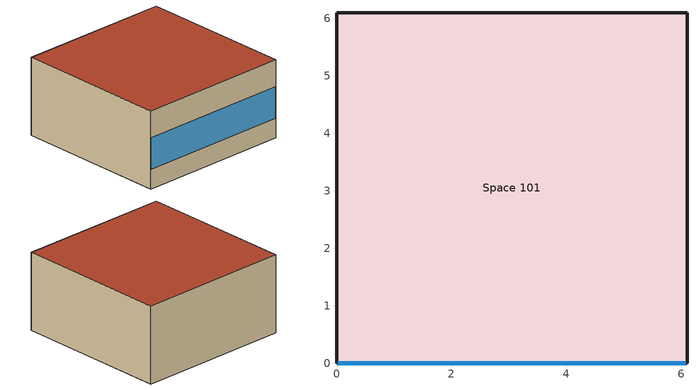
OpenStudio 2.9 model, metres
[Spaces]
Space 101
 floor ground: 6.1,6.1 6.1,0 0,0 0,6.1 z0
 wall outside: 0,6.1 0,0 6.1,0 6.1,6.1 0,6.1 z0:3.05
 window: 0.03,0 6.07,0 z0.76:1.99
 roof outside: 6.1,0 6.1,6.1 0,6.1 0,0 z3.05
[Building]
Building 1: Space Type=90.1-2010 - MidriseApartment - Apartment; Default Construction Set=Apt Constructions; Default Schedule Set=90.1-2010 - MidriseApartment - Apartment Schedule Set
[Site]
BAKERSFIELD-MEADOWS-FIEL: Latitude {deg}=35.43; Longitude {deg}=-119.05; Time Zone {hr}=-8; Elevation {m}=149
[ClimateZones]
Climate Zone Institution Name 1=ASHRAE; Climate Zone Document Name 1=ANSI/ASHRAE Standard 169; Climate Zone Document Year 1=2006; Climate Zone Value 1=3C; Climate Zone Institution Name 2=CEC; Climate Zone Document Name 2=California Climate Zone Descriptions; Climate Zone Document Year 2=1995
[SizingPeriod:DesignDay] Barometric Pressure {Pa}=99548; Sky Clearness=0; Rain Indicator=0; Snow Indicator=0; Day of Month=21; Daylight Saving Time Indicator=0; Humidity Indicating Type=Wetbulb; Dry-Bulb Temperature Range Modifier Type=DefaultMultipliers
Name | Maximum Dry-Bulb Temperature {C} | Daily Dry-Bulb Temperature Range {deltaC} | Humidity Indicating Conditions at Maximum Dry-Bulb | Wind Speed {m/s} | Wind Direction {deg} | Month | Day Type | Solar Model Indicator | ASHRAE Taub | ASHRAE Taud
BAKERSFIELD-MEADOWS-FIEL Ann Htg 99.6% Condns DB | 0.2 | 0 | 0.2 | 1.1 | 135 | 1 | WinterDesignDay | ASHRAEClearSky
BAKERSFIELD-MEADOWS-FIEL Ann Clg 0.4% Condns DB=>MCWB | 39.3 | 12.7 | 21.8 | 5.5 | 315 | 7 | SummerDesignDay | ASHRAETau | 0.438 | 2.105
BAKERSFIELD-MEADOWS-FIEL JUN Clg 0.4% Condns DB=>MCWB | 39.4 | 14 | 21.9 | 5.5 | 292 | 6 | SummerDesignDay | ASHRAETau | 0.389 | 2.305
BAKERSFIELD-MEADOWS-FIEL JUL Clg 0.4% Condns DB=>MCWB | 41.7 | 12.7 | 23.2 | 5.3 | 292 | 7 | SummerDesignDay | ASHRAETau | 0.438 | 2.105
BAKERSFIELD-MEADOWS-FIEL AUG Clg 0.4% Condns DB=>MCWB | 40.6 | 13.4 | 22.6 | 5.5 | 292 | 8 | SummerDesignDay | ASHRAETau | 0.446 | 2.072
BAKERSFIELD-MEADOWS-FIEL SEP Clg 0.4% Condns DB=>MCWB | 38.9 | 13.9 | 21.9 | 4.8 | 292 | 9 | SummerDesignDay | ASHRAETau | 0.382 | 2.359
BAKERSFIELD-MEADOWS-FIEL OCT Clg 0.4% Condns DB=>MCWB | 34.4 | 13.5 | 19.7 | 4.5 | 292 | 10 | SummerDesignDay | ASHRAETau | 0.377 | 2.268
[Construction]
ExtSlabCarpet 4in ClimateZone 1-8: MAT-CC05 4 HW CONCRETE, CP02 CARPET PAD
Interior Floor: F16 Acoustic tile, F05 Ceiling air space resistance, M11 100mm lightweight concrete
Interior Wall: G01a 19mm gypsum board, F04 Wall air space resistance, G01a 19mm gypsum board
Interior Ceiling: M11 100mm lightweight concrete, F05 Ceiling air space resistance, F16 Acoustic tile
Exterior Door: F08 Metal surface, I01 25mm insulation board
Interior Window: Clear 3mm
Interior Door; Interior Partition: G05 25mm wood
ASHRAE 90.1-2010 ExtWall SteelFrame ClimateZone alt-res 2-6: Wood Siding, Steel Frame Wall Insulation R-13.81 IP, 1/2IN Gypsum
ASHRAE 90.1-2010 ExtRoof IEAD ClimateZone 2-8: Roof Membrane, IEAD Roof Insulation R-19.72 IP, Metal Decking
ZE AEDG 3C Window Construction: ZE AEDG 3C Window
[Material] Thermal Absorptance=0.9
Name | Roughness | Thickness {m} | Conductivity {W/m-K} | Density {kg/m3} | Specific Heat {J/kg-K} | Solar Absorptance | Visible Absorptance
MAT-CC05 4 HW CONCRETE | Rough | 0.1016 | 1.311 | 2240 | 836.8 | 0.85 | 0.85
1/2IN Gypsum | Smooth | 0.0127 | 0.16 | 784.9 | 830 | 0.4 | 0.4
Roof Membrane | VeryRough | 0.0095 | 0.16 | 1121.29 | 1460 | 0.7 | 0.7
Metal Decking | MediumSmooth | 0.0015 | 45.006 | 7680 | 418.4 | 0.6 | 0.6
F16 Acoustic tile | MediumSmooth | 0.0191 | 0.06 | 368 | 590 | 0.3 | 0.3
M11 100mm lightweight concrete | MediumRough | 0.1016 | 0.53 | 1280 | 840 | 0.5 | 0.5
G01a 19mm gypsum board | MediumSmooth | 0.019 | 0.16 | 800 | 1090 | 0.4 | 0.4
F08 Metal surface | Smooth | 0.0008 | 45.28 | 7824 | 500 | 0.7 | 0.7
I01 25mm insulation board | MediumRough | 0.0254 | 0.03 | 43 | 1210 | 0.6 | 0.6
G05 25mm wood | MediumSmooth | 0.0254 | 0.15 | 608 | 1630 | 0.5 | 0.5
Wood Siding | MediumSmooth | 0.01 | 0.11 | 544.62 | 1210 | 0.78 | 0.78
Steel Frame Wall Insulation R-13.81 IP | MediumRough | 0.119155 | 0.049 | 265 | 836.8 | 0.7 | 0.7
IEAD Roof Insulation R-19.72 IP | MediumRough | 0.170137 | 0.049 | 265 | 836.8 | 0.7 | 0.7
[Material:NoMass]
CP02 CARPET PAD: Roughness=Smooth; Thermal Resistance {m2-K/W}=0.1; Thermal Absorptance=0.9; Solar Absorptance=0.8; Visible Absorptance=0.8
[Material:AirGap]
Name | Thermal Resistance {m2-K/W}
F05 Ceiling air space resistance | 0.18
F04 Wall air space resistance | 0.15
[WindowMaterial:Glazing]
Clear 3mm: Optical Data Type=SpectralAverage; Thickness {m}=0.003; Solar Transmittance at Normal Incidence=0.837; Front Side Solar Reflectance at Normal Incidence=0.075; Back Side Solar Reflectance at Normal Incidence=0; Visible Transmittance at Normal Incidence=0.898; Front Side Visible Reflectance at Normal Incidence=0.081; Back Side Visible Reflectance at Normal Incidence=0; Infrared Transmittance at Normal Incidence=0; Front Side Infrared Hemispherical Emissivity=0.84; Back Side Infrared Hemispherical Emissivity=0.84; Conductivity {W/m-K}=0.9; Dirt Correction Factor for Solar and Visible Transmittance=1; Solar Diffusing=No
[WindowMaterial:Blind]
Window Material Blind 1: Slat Width {m}=0.025; Slat Separation {m}=0.01875; Front Side Slat Beam Solar Reflectance=0.5; Back Side Slat Beam Solar Reflectance=0.5; Front Side Slat Diffuse Solar Reflectance=0.5; Back Side Slat Diffuse Solar Reflectance=0.5; Slat Beam Visible Transmittance=0
[DefaultConstructionSet]
Apt Constructions: Default Exterior Surface Constructions=Default Surface Constructions 25; Default Interior Surface Constructions=Default Surface Constructions 26; Default Ground Contact Surface Constructions=Default Surface Constructions 27; Default Exterior SubSurface Constructions=Default Sub Surface Constructions 17; Default Interior SubSurface Constructions=Default Sub Surface Constructions 18; Interior Partition Construction=Interior Partition
[DefaultSurfaceConstructions]
Name | Floor Construction | Wall Construction | Roof Ceiling Construction
Default Surface Constructions 25 | ExtSlabCarpet 4in ClimateZone 1-8 | ASHRAE 90.1-2010 ExtWall SteelFrame ClimateZone alt-res 2-6 | ASHRAE 90.1-2010 ExtRoof IEAD ClimateZone 2-8
Default Surface Constructions 26 | Interior Floor | Interior Wall | Interior Ceiling
Default Surface Constructions 27 | ExtSlabCarpet 4in ClimateZone 1-8 | ExtSlabCarpet 4in ClimateZone 1-8 | ExtSlabCarpet 4in ClimateZone 1-8
[DefaultSubSurfaceConstructions]
Name | Fixed Window Construction | Operable Window Construction | Door Construction | Tubular Daylight Dome Construction | Tubular Daylight Diffuser Construction
Default Sub Surface Constructions 17 | ZE AEDG 3C Window Construction | ZE AEDG 3C Window Construction | Exterior Door | Interior Window | Interior Window
Default Sub Surface Constructions 18 | Interior Window | Interior Window | Interior Door
[WindowMaterial:SimpleGlazingSystem]
ZE AEDG 3C Window: U-Factor {W/m2-K}=1.41957; Solar Heat Gain Coefficient=0.22
[DesignSpecification:OutdoorAir]
90.1-2010 - MidriseApartment - Apartment Ventilation: Outdoor Air Method=Sum; Outdoor Air Flow per Person {m3/s-person}=0.00235974; Outdoor Air Flow per Floor Area {m3/s-m2}=0.0003048
[ThermostatSetpoint:DualSetpoint]
Thermostat Setpoint Dual Setpoint 1: Heating Setpoint Temperature Schedule=MidriseApartment Apartment HtgSetp; Cooling Setpoint Temperature Schedule=MidriseApartment Apartment ClgSetp
[ShadingControl]
Shading Control 1: Shading Type=InteriorBlind; Shading Device Material=Window Material Blind 1
[BuildingStory]
Building Story 1: Nominal Z Coordinate {m}=0; Nominal Floor to Floor Height {m}=3.048
[Space]
Space 101: Space Type=90.1-2010 - MidriseApartment - Apartment; Building Story=Building Story 1; Thermal Zone=Thermal Zone 1
[ThermalZone]
Thermal Zone 1: Thermostat=Thermostat Setpoint Dual Setpoint 1; Use Ideal Air Loads=No
[Sizing:Zone]
Thermal Zone 1: Zone Cooling Design Supply Air Temperature Input Method=SupplyAirTemperature; Zone Cooling Design Supply Air Temperature {C}=14; Zone Cooling Design Supply Air Temperature Difference {deltaC}=11.11; Zone Heating Design Supply Air Temperature Input Method=SupplyAirTemperature; Zone Heating Design Supply Air Temperature {C}=40; Zone Heating Design Supply Air Temperature Difference {deltaC}=11.11; Zone Cooling Design Supply Air Humidity Ratio {kg-H2O/kg-air}=0.0085; Zone Heating Design Supply Air Humidity Ratio {kg-H2O/kg-air}=0.008; Cooling Design Air Flow Method=DesignDay; Heating Design Air Flow Method=DesignDay; Account for Dedicated Outdoor Air System=No; Dedicated Outdoor Air System Control Strategy=NeutralSupplyAir; Dedicated Outdoor Air Low Setpoint Temperature for Design {C}=autosize; Dedicated Outdoor Air High Setpoint Temperature for Design {C}=autosize
[Zone equipment]
Thermal Zone 1: Zone HVAC Energy Recovery Ventilator, PTHP
[SpaceType]
90.1-2010 - MidriseApartment - Apartment: Default Schedule Set=90.1-2010 - MidriseApartment - Apartment Schedule Set; Design Specification Outdoor Air Object=90.1-2010 - MidriseApartment - Apartment Ventilation; Standards Building Type=MidriseApartment; Standards Space Type=Apartment
[DefaultScheduleSet]
90.1-2010 - MidriseApartment - Apartment Schedule Set: Number of People Schedule=MidriseApartment Apartment Occ; People Activity Level Schedule=MidriseApartment Activity; Lighting Schedule=MidriseApartment Apartment Light; Electric Equipment Schedule=MidriseApartment Apartment Equip; Infiltration Schedule=MidriseApartment Infil
[Lights:Definition]
90.1-2010 - MidriseApartment - Apartment Lights Definition: Design Level Calculation Method=Watts/Area; Watts per Space Floor Area {W/m2}=4.09029
[Lights]
90.1-2010 - MidriseApartment - Apartment Lights: Lights Definition=90.1-2010 - MidriseApartment - Apartment Lights Definition; Space or SpaceType=90.1-2010 - MidriseApartment - Apartment; Fraction Replaceable=1
[People:Definition]
90.1-2010 - MidriseApartment - Apartment People Definition: Number of People Calculation Method=People/Area; People per Space Floor Area {person/m2}=0.0283091; Fraction Radiant=0.3
[People]
90.1-2010 - MidriseApartment - Apartment People: People Definition=90.1-2010 - MidriseApartment - Apartment People Definition; Space or SpaceType=90.1-2010 - MidriseApartment - Apartment; Multiplier=1
[SpaceInfiltration:DesignFlowRate]
90.1-2010 - MidriseApartment - Apartment Infiltration: Space or SpaceType=90.1-2010 - MidriseApartment - Apartment; Design Flow Rate Calculation Method=Flow/ExteriorArea; Flow per Exterior Surface Area {m3/s-m2}=0.000226568
[ElectricEquipment:Definition]
90.1-2010 - MidriseApartment - Apartment Electric Equipment Definition: Design Level Calculation Method=Watts/Area; Watts per Space Floor Area {W/m2}=3.87501
[ElectricEquipment]
90.1-2010 - MidriseApartment - Apartment Electric Equipment: Electric Equipment Definition=90.1-2010 - MidriseApartment - Apartment Electric Equipment Definition; Space or SpaceType=90.1-2010 - MidriseApartment - Apartment
[ZoneHVAC:EnergyRecoveryVentilator]
Zone HVAC Energy Recovery Ventilator: Availability Schedule=Always On Discrete hvac_library; Heat Exchanger=ERV HX; Supply Air Flow Rate {m3/s}=autosize; Exhaust Air Flow Rate {m3/s}=autosize; Supply Air Fan=ERV Supply Fan; Exhaust Air Fan=ERV Exhaust Fan; Controller=ERV Controller; Ventilation Rate per Unit Floor Area {m3/s-m2}=0.000508; Ventilation Rate per Occupant {m3/s-person}=0.00236
[Fan:OnOff] Availability Schedule=Always On Discrete hvac_library; Fan Total Efficiency=0.6; Pressure Rise {Pa}=300; Maximum Flow Rate {m3/s}=autosize; Motor Efficiency=0.8; Motor In Airstream Fraction=1
Name | Fan Power Ratio Function of Speed Ratio Curve | Fan Efficiency Ratio Function of Speed Ratio Curve
ERV Supply Fan | Fan On Off Power Curve 18 | Fan On Off Efficiency Curve 17
ERV Exhaust Fan | Fan On Off Power Curve 17 | Fan On Off Efficiency Curve 18
[HeatExchanger:AirToAir:SensibleAndLatent]
ERV HX: Availability Schedule=Always On Discrete hvac_library; Nominal Supply Air Flow Rate {m3/s}=autosize; Sensible Effectiveness at 100% Heating Air Flow=0.76; Latent Effectiveness at 100% Heating Air Flow=0.68; Sensible Effectiveness at 75% Heating Air Flow=0.81; Latent Effectiveness at 75% Heating Air Flow=0.73; Sensible Effectiveness at 100% Cooling Air Flow=0.76; Latent Effectiveness at 100% Cooling Air Flow=0.68; Sensible Effectiveness at 75% Cooling Air Flow=0.81; Latent Effectiveness at 75% Cooling Air Flow=0.73; Nominal Electric Power {W}=0; Supply Air Outlet Temperature Control=No; Heat Exchanger Type=Plate; Frost Control Type=None; Threshold Temperature {C}=1.7; Economizer Lockout=Yes
[ZoneHVAC:EnergyRecoveryVentilator:Controller]
ERV Controller: Temperature Low Limit {C}=10; Exhaust Air Temperature Limit=NoExhaustAirTemperatureLimit; Exhaust Air Enthalpy Limit=NoExhaustAirEnthalpyLimit; Time of Day Economizer Flow Control Schedule=ERV Always On; High Humidity Control Flag=No; High Humidity Outdoor Air Flow Ratio=1; Control High Indoor Humidity Based on Outdoor Humidity Ratio=No
[ZoneHVAC:PackagedTerminalHeatPump]
PTHP: Availability Schedule=Always On Discrete hvac_library; Supply Air Flow Rate During Cooling Operation {m3/s}=Autosize; Supply Air Flow Rate During Heating Operation {m3/s}=Autosize; Supply Air Flow Rate When No Cooling or Heating is Needed {m3/s}=Autosize; Outdoor Air Flow Rate During Cooling Operation {m3/s}=0; Outdoor Air Flow Rate During Heating Operation {m3/s}=0; Outdoor Air Flow Rate When No Cooling or Heating is Needed {m3/s}=0; Supply Air Fan=PTHP CV Fan; Heating Coil=PTHP 1 Spd DX Htg Coil; Cooling Coil=PTHP 1 Spd DX Clg Coil; Supplemental Heating Coil=PTHP Elec Htg Backup Coil; Maximum Supply Air Temperature from Supplemental Heater {C}=Autosize
[Fan:ConstantVolume]
PTHP CV Fan: Availability Schedule=Always On Discrete hvac_library; Maximum Flow Rate {m3/s}=AutoSize
[Coil:Heating:DX:SingleSpeed]
PTHP 1 Spd DX Htg Coil: Availability Schedule=Always On Discrete hvac_library; Rated Total Heating Capacity {W}=Autosize; Rated COP {W/W}=3; Rated Air Flow Rate {m3/s}=Autosize; Rated Supply Fan Power Per Volume Flow Rate {W/(m3/s)}=773.3; Total Heating Capacity Function of Temperature Curve=OS:Curve:Biquadratic 11; Total Heating Capacity Function of Flow Fraction Curve=OS:Curve:Quadratic 14; Energy Input Ratio Function of Temperature Curve=OS:Curve:Biquadratic 12; Energy Input Ratio Function of Flow Fraction Curve=OS:Curve:Quadratic 15; Part Load Fraction Correlation Curve=OS:Curve:Quadratic 16; Defrost Strategy=Resistive; Defrost Control=Timed; Defrost Time Period Fraction=0.166667; Resistive Defrost Heater Capacity {W}=2000
[Coil:Cooling:DX:SingleSpeed]
PTHP 1 Spd DX Clg Coil: Availability Schedule=Always On Discrete hvac_library; Rated Total Cooling Capacity {W}=Autosize; Rated Sensible Heat Ratio=Autosize; Rated COP {W/W}=3; Rated Air Flow Rate {m3/s}=Autosize; Rated Evaporator Fan Power Per Volume Flow Rate {W/(m3/s)}=773.3; Total Cooling Capacity Function of Temperature Curve=OS:Curve:Biquadratic 9; Total Cooling Capacity Function of Flow Fraction Curve=OS:Curve:Quadratic 11; Energy Input Ratio Function of Temperature Curve=OS:Curve:Biquadratic 10; Energy Input Ratio Function of Flow Fraction Curve=OS:Curve:Quadratic 12; Part Load Fraction Correlation Curve=OS:Curve:Quadratic 13; Condenser Type=AirCooled; Evaporative Condenser Effectiveness=0; Evaporative Condenser Air Flow Rate {m3/s}=Autosize; Evaporative Condenser Pump Rated Power Consumption {W}=Autosize; Crankcase Heater Capacity {W}=0; Maximum Outdoor Dry-Bulb Temperature for Crankcase Heater Operation {C}=0; Basin Heater Capacity {W/K}=0; Basin Heater Setpoint Temperature {C}=10
[Coil:Heating:Electric]
PTHP Elec Htg Backup Coil: Availability Schedule=Always On Discrete hvac_library
[Schedule:Ruleset]
Name | Default Day Schedule | Summer Design Day Schedule | Winter Design Day Schedule
MidriseApartment Apartment Light | MidriseApartment Apartment Light Default Schedule | MidriseApartment Apartment Light Summer Design Day | MidriseApartment Apartment Light Winter Design Day
MidriseApartment Apartment Occ | MidriseApartment Apartment Occ Default Schedule | MidriseApartment Apartment Occ Summer Design Day | MidriseApartment Apartment Occ Winter Design Day
MidriseApartment Activity | MidriseApartment Activity Default Schedule | MidriseApartment Activity Summer Design Day | MidriseApartment Activity Winter Design Day
MidriseApartment Infil | MidriseApartment Infil Default Schedule | MidriseApartment Infil Summer Design Day | MidriseApartment Infil Winter Design Day
MidriseApartment Apartment Equip | MidriseApartment Apartment Equip Default Schedule | MidriseApartment Apartment Equip Summer Design Day | MidriseApartment Apartment Equip Winter Design Day
MidriseApartment Apartment HtgSetp | MidriseApartment Apartment HtgSetp Default Schedule | Schedule Day 5 | Schedule Day 4
MidriseApartment Apartment ClgSetp | MidriseApartment Apartment ClgSetp Default Schedule | Schedule Day 3 | Schedule Day 2
ERV Always On | Schedule Day 9 | Schedule Day 14 | Schedule Day 13
[Schedule:Day]
MidriseApartment Apartment Light Default Schedule; MidriseApartment Apartment Light Summer Design Day; MidriseApartment Apartment Light Winter Design Day: 4, 0, 0.067, 5, 0, 0.187, 6, 0, 0.394, 7, 0, 0.44, 8, 0, 0.393, 9, 0, 0.172, 15, 0, 0.119, 16, 0, 0.206, 17, 0, 0.439, 18, 0, 0.616, 19, 0, 0.829, 20, 0, 0.986, 21, 0, 1, 22, 0, 0.692, 23, 0, 0.384, 24, 0, 0.16
MidriseApartment Apartment Occ Default Schedule; MidriseApartment Apartment Occ Summer Design Day; MidriseApartment Apartment Occ Winter Design Day: 7, 0, 1, 8, 0, 0.85, 9, 0, 0.39, 16, 0, 0.25, 17, 0, 0.3, 18, 0, 0.52, 21, 0, 0.87, 24, 0, 1
MidriseApartment Activity Default Schedule; MidriseApartment Activity Summer Design Day; MidriseApartment Activity Winter Design Day: 24, 0, 120
MidriseApartment Infil Default Schedule; MidriseApartment Infil Summer Design Day; MidriseApartment Infil Winter Design Day; Schedule Day 9: 24, 0, 1
MidriseApartment Apartment Equip Default Schedule; MidriseApartment Apartment Equip Summer Design Day; MidriseApartment Apartment Equip Winter Design Day: 1, 0, 0.45, 2, 0, 0.41, 3, 0, 0.39, 5, 0, 0.38, 6, 0, 0.43, 7, 0, 0.54, 8, 0, 0.65, 9, 0, 0.66, 10, 0, 0.67, 11, 0, 0.69, 12, 0, 0.7, 13, 0, 0.69, 14, 0, 0.66, 15, 0, 0.65, 16, 0, 0.68, 17, 0, 0.8, 19, 0, 1, 20, 0, 0.93, 21, 0, 0.89, 22, 0, 0.85, 23, 0, 0.71, 24, 0, 0.58
MidriseApartment Apartment HtgSetp Default Schedule; Schedule Day 5; Schedule Day 4: 24, 0, 21.1
MidriseApartment Apartment ClgSetp Default Schedule; Schedule Day 3; Schedule Day 2: 24, 0, 23.9
Schedule Day 13; Schedule Day 14: 24, 0, 0
[Schedule:Constant]
Always On Discrete hvac_library: Value=1
[Curve:Exponent] Coefficient1 Constant=1; Coefficient2 Constant=0; Coefficient3 Constant=0; Minimum Value of x=0; Maximum Value of x=1
Fan On Off Power Curve 18; Fan On Off Power Curve 17
[Curve:Cubic] Coefficient1 Constant=1; Coefficient2 x=0; Coefficient3 x**2=0; Coefficient4 x**3=0; Minimum Value of x=0; Maximum Value of x=1
Fan On Off Efficiency Curve 17; Fan On Off Efficiency Curve 18
[Curve:Biquadratic]
Name | Coefficient1 Constant | Coefficient2 x | Coefficient3 x**2 | Coefficient4 y | Coefficient5 y**2 | Coefficient6 x*y | Minimum Value of x {BasedOnField A2} | Maximum Value of x {BasedOnField A2} | Minimum Value of y {BasedOnField A3} | Maximum Value of y {BasedOnField A3}
OS:Curve:Biquadratic 11 | 0.758746 | 0 | 0 | 0.027626 | 0.000148716 | 0 | 0 | 1 | 0 | 1
OS:Curve:Biquadratic 12 | 1.19248 | -0.0300438 | 0.00103745 | 0 | 0 | 0 | -20 | 20 | 0 | 1
OS:Curve:Biquadratic 9 | 0.42415 | 0.04426 | -0.00042 | 0.00333 | -8e-05 | -0.00021 | 17 | 22 | 13 | 46
OS:Curve:Biquadratic 10 | 1.23649 | -0.02431 | 0.00057 | -0.01434 | 0.00063 | -0.00038 | 17 | 22 | 13 | 46
[Curve:Quadratic]
Name | Coefficient1 Constant | Coefficient2 x | Coefficient3 x**2 | Minimum Value of x {BasedOnField A2} | Maximum Value of x {BasedOnField A2}
OS:Curve:Quadratic 14 | 0.84 | 0.16 | 0 | 0.5 | 1.5
OS:Curve:Quadratic 15 | 1.3824 | -0.4336 | 0.0512 | 0 | 1
OS:Curve:Quadratic 16 | 0.85 | 0.15 | 0 | 0 | 1
OS:Curve:Quadratic 11 | 0.77136 | 0.34053 | -0.11088 | 0.75918 | 1.13877
OS:Curve:Quadratic 12 | 1.2055 | -0.32953 | 0.12308 | 0.75918 | 1.13877
OS:Curve:Quadratic 13 | 0.771 | 0.229 | 0 | 0 | 1
